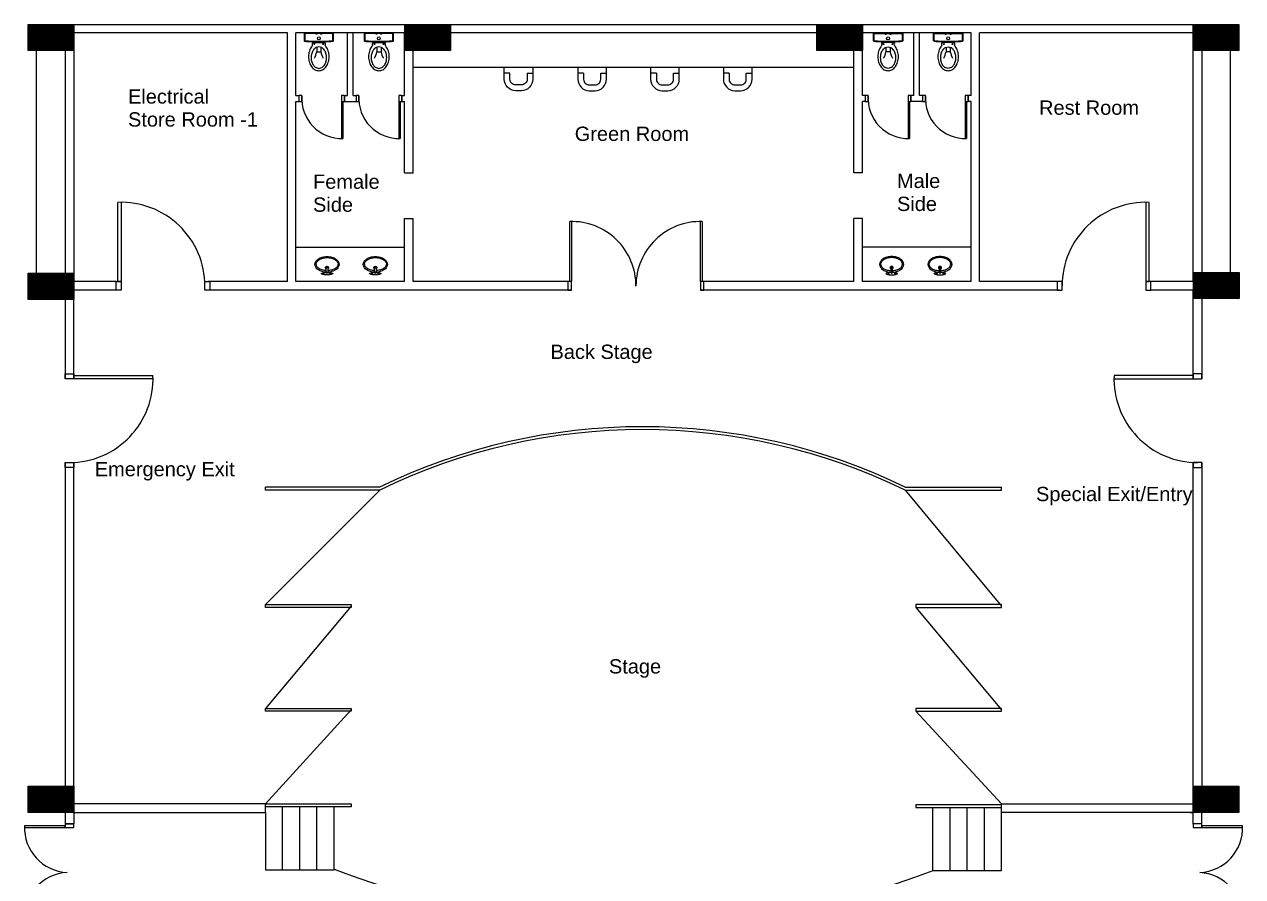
# Model space of a CAD drawing. Header units: inches. Extents: x 535 to 3103, y 2999 to 4393.
# Drawn here: x 1319 to 1830, y 4013 to 4371 of the extents above; entities that cross this region are included whole.
import ezdxf

# ---------------------------------------------------------------- set-up
doc = ezdxf.new("R2010")
doc.units = ezdxf.units.IN
doc.header["$MEASUREMENT"] = 0
for name, color, linetype in [('ARQ-ALV', 3, 'Continuous'), ('Column', 6, 'Continuous'), ('Door', 130, 'Continuous'), ('Sofa Washroom', 8, 'Continuous'), ('Stage', 2, 'Continuous'), ('Stairs', 1, 'Continuous'), ('Text', 7, 'Continuous'), ('Wall', 3, 'Continuous'), ('Walls', 3, 'Continuous'), ('Washroom wall', 2, 'Continuous')]:
    doc.layers.add(name, color=color, linetype=linetype)
doc.styles.get("Standard").update_dxf_attribs({"font": 'arial.ttf'})

# ---------------------------------------------------------------- blocks, each defined once
blk = doc.blocks.new('15PLAV01')
for points in [[(-12.2, 1.8, 0.142413), (-11.4, -1.1, 0.107169), (-8.6, -3.9, 0.078677), (-4.9, -5.5, 0.066056), (0, -6.2, 0.066056), (4.9, -5.5, 0.078677), (8.6, -3.9, 0.107169), (11.4, -1.1, 0.142413), (12.2, 1.8, 0.142413), (11.4, 4.6, 0.107169), (8.6, 7.4, 0.078677), (4.9, 9.1, 0.058254), (0.6, 9.7, 0.058254)], [(-0.6, 9.7, 0.058254), (-4.9, 9.1, 0.078677), (-8.6, 7.4, 0.107169), (-11.4, 4.6, 0.142413), (-12.2, 1.8)], [(-10.9, 1.5, 0.152986), (-10.2, -0.8, 0.106898), (-7.7, -3.1, 0.074008), (-4.3, -4.5, 0.060597), (0.1, -5.1, 0.060597), (4.5, -4.5, 0.074008), (7.9, -3.1, 0.106898), (10.4, -0.8, 0.152986), (11.2, 1.5, 0.152986), (10.4, 3.8, 0.106898), (7.9, 6.2, 0.074008), (4.5, 7.6, 0.05164), (0.8, 8.1, 0.05164)], [(-0.8, 8.1, 0.048749), (-4.3, 7.6, 0.074008), (-7.7, 6.2, 0.106898), (-10.2, 3.8, 0.152986), (-10.9, 1.5)], [(0.5, 9.9, 0.016127), (2.4, 10, 0.028693), (4.1, 10.3, 0.063192), (5.6, 10.8, 0.287816), (5.8, 11.1, 0.287816), (5.6, 11.4, 0.063192), (4.1, 11.9, 0.028693), (2.4, 12.2, 0.020666), (0, 12.3, 0.020666), (-2.4, 12.2, 0.028693), (-4.1, 11.9, 0.063192), (-5.6, 11.4, 0.287816), (-5.8, 11.1, 0.287816)], [(-5.8, 11.1, 0.287816), (-5.6, 10.8, 0.063192), (-4.1, 10.3, 0.028693), (-2.4, 10, 0.016127), (-0.5, 9.9, 0.016127)]]:
    blk.add_lwpolyline(points, format="xyb")
blk.add_lwpolyline([(0, 10.8, 0.272053), (-0.2, 10.7, 0.070491), (-0.5, 9.9, 0.032887), (-0.7, 8.9, 0.023829), (-0.8, 7.5, 0.023829), (-0.7, 6.1, 0.032887), (-0.5, 5.1, 0.070491), (-0.2, 4.2, 0.272053), (0, 4.1, 0.272053), (0.2, 4.2, 0.070491), (0.6, 5.1, 0.032887), (0.7, 6.1, 0.023829), (0.8, 7.5, 0.023829), (0.7, 8.9, 0.032887), (0.6, 9.9, 0.070491), (0.2, 10.7, 0.272053)], format="xyb", close=True)
for centre in [(-3.6, 11.1), (3.2, 11.1)]:
    blk.add_circle(centre, 0.583)
for radius, start, end in [(1.51, 119.1251, 60.334), (1.3, 123.6128, 55.736)]:
    blk.add_arc((0, 5.1), radius, start, end)

msp = doc.modelspace()

# ---------------------------------------------------------------- hatches: boundary and pattern name
at = {"layer": 'Column'}
h = msp.add_hatch(dxfattribs=at)
h.set_pattern_fill('ANSI31', color=256)
h.paths.add_polyline_path([(1340.01, 4359.9), (1340.01, 4370.89), (1320.86, 4370.89), (1320.86, 4359.9)])
h.paths.add_polyline_path([(1340.01, 4255.44), (1340.01, 4266.43), (1320.86, 4266.43), (1320.86, 4255.44)])
h.paths.add_polyline_path([(1809.59, 4370.89), (1809.59, 4367.38), (1809.6, 4367.38), (1809.6, 4359.9), (1828.75, 4359.9), (1828.75, 4370.89)])
h.paths.add_polyline_path([(1809.73, 4266.79), (1809.73, 4255.8), (1828.88, 4255.8), (1828.88, 4266.79)])
h.paths.add_polyline_path([(1809.62, 3989.75), (1809.62, 3978.77), (1828.78, 3978.77), (1828.78, 3989.75)])
h.paths.add_polyline_path([(1809.6, 4051.23), (1809.6, 4040.24), (1828.76, 4040.24), (1828.76, 4051.23)])
h.paths.add_polyline_path([(1828.93, 3737.58), (1809.77, 3737.58), (1809.77, 3726.6), (1828.93, 3726.6)])
h.paths.add_polyline_path([(1828.74, 3536.23), (1809.6, 3536.23), (1809.6, 3528.82), (1809.59, 3525.24), (1828.74, 3525.24)])
h.paths.add_polyline_path([(1747.73, 3536.05), (1728.58, 3536.05), (1728.58, 3525.07), (1747.73, 3525.07)])
h.paths.add_polyline_path([(1649.17, 3536.05), (1630.01, 3536.05), (1630.01, 3525.07), (1649.17, 3525.07)])
h.paths.add_polyline_path([(1519.58, 3536.05), (1500.42, 3536.05), (1500.42, 3525.07), (1519.58, 3525.07)])
h.paths.add_polyline_path([(1421.19, 3525.22), (1421.19, 3528.82), (1421.23, 3536.21), (1402.08, 3536.21), (1402.08, 3525.22)])
h.paths.add_polyline_path([(1340.01, 3525.07), (1340.01, 3536.05), (1320.86, 3536.05), (1320.86, 3525.07)])
h.paths.add_polyline_path([(1320.93, 3726.6), (1340.02, 3726.6), (1340.02, 3737.58), (1320.93, 3737.58)])
h.paths.add_polyline_path([(1320.88, 3978.77), (1340.02, 3978.77), (1340.02, 3989.75), (1330.46, 3989.75), (1320.88, 3989.74)])
h.paths.add_polyline_path([(1340.02, 4040.24), (1340.02, 4051.23), (1320.86, 4051.23), (1320.86, 4040.24)])
h = msp.add_hatch(dxfattribs=at)
h.set_pattern_fill('ANSI31', color=256)
h.paths.add_polyline_path([(1498, 4370.89), (1478.84, 4370.89), (1478.84, 4359.9), (1498, 4359.9)])
h.paths.add_polyline_path([(1670.81, 4370.89), (1651.66, 4370.89), (1651.66, 4359.9), (1670.81, 4359.9)])

# ---------------------------------------------------------------- linework, layer by layer
at = {"layer": 'ARQ-ALV'}
for p, q in [((1357.82, 4259.38), (1357.82, 4262.98)), ((1791.81, 4259.38), (1791.81, 4262.98))]:
    msp.add_line(p, q, dxfattribs=at)
at = {"layer": 'Column'}
for points in [[(1320.86, 4370.89), (1340.01, 4370.89), (1340.01, 4359.9), (1320.86, 4359.9)], [(1478.84, 4370.89), (1498, 4370.89), (1498, 4359.9), (1478.84, 4359.9)], [(1651.66, 4370.89), (1670.81, 4370.89), (1670.81, 4359.9), (1651.66, 4359.9)], [(1809.59, 4370.89), (1828.75, 4370.89), (1828.75, 4359.9), (1809.59, 4359.9)], [(1320.86, 4266.43), (1340.01, 4266.43), (1340.01, 4255.44), (1320.86, 4255.44)], [(1809.73, 4266.79), (1828.88, 4266.79), (1828.88, 4255.8), (1809.73, 4255.8)], [(1320.86, 4051.23), (1340.02, 4051.23), (1340.02, 4040.24), (1320.86, 4040.24)], [(1809.6, 4051.23), (1828.76, 4051.23), (1828.76, 4040.24), (1809.6, 4040.24)]]:
    msp.add_lwpolyline(points, close=True, dxfattribs=at)
at = {"layer": 'Door'}
for p, q in [((1452.37, 4338.54), (1452.37, 4323.01)), ((1452.92, 4338.49), (1452.92, 4323.02)), ((1476.37, 4338.54), (1476.37, 4323.01)), ((1476.92, 4338.49), (1476.92, 4323.02)), ((1689.97, 4338.54), (1689.97, 4323.01)), ((1690.52, 4338.49), (1690.52, 4323.02)), ((1713.97, 4338.54), (1713.97, 4323.01)), ((1714.52, 4338.49), (1714.52, 4323.02)), ((1575.85, 4261.03), (1575.85, 4261.29))]:
    msp.add_line(p, q, dxfattribs=at)
for points in [[(1435.66, 4341.02), (1434.41, 4341.02), (1434.41, 4338.58), (1435.66, 4338.58)], [(1453.61, 4340.98), (1452.37, 4340.98), (1452.37, 4338.54), (1453.61, 4338.54)], [(1459.66, 4341.02), (1458.41, 4341.02), (1458.41, 4338.58), (1459.66, 4338.58)], [(1477.61, 4340.98), (1476.37, 4340.98), (1476.37, 4338.54), (1477.61, 4338.54)], [(1673.26, 4341.02), (1672.01, 4341.02), (1672.01, 4338.58), (1673.26, 4338.58)], [(1691.21, 4340.98), (1689.97, 4340.98), (1689.97, 4338.54), (1691.21, 4338.54)], [(1697.26, 4341.02), (1696.01, 4341.02), (1696.01, 4338.58), (1697.26, 4338.58)], [(1715.21, 4340.98), (1713.97, 4340.98), (1713.97, 4338.54), (1715.21, 4338.54)], [(1357.82, 4262.98), (1359.96, 4262.98), (1359.96, 4259.37), (1357.82, 4259.37)], [(1395, 4262.98), (1397.15, 4262.98), (1397.15, 4259.37), (1395, 4259.37)], [(1548.85, 4262.96), (1547.33, 4262.96), (1547.33, 4259.36), (1548.85, 4259.36)], [(1604.38, 4262.96), (1602.85, 4262.96), (1602.85, 4259.36), (1604.38, 4259.36)], [(1754.62, 4262.98), (1752.48, 4262.98), (1752.48, 4259.38), (1754.62, 4259.38)], [(1791.81, 4262.98), (1789.66, 4262.98), (1789.66, 4259.38), (1791.81, 4259.38)], [(1340.03, 4224.23), (1340.03, 4222.09), (1336.42, 4222.09), (1336.42, 4224.23)], [(1809.6, 4224.23), (1809.6, 4222.09), (1813.2, 4222.09), (1813.2, 4224.23)], [(1340.03, 4187.05), (1340.03, 4184.9), (1336.42, 4184.9), (1336.42, 4187.05)], [(1809.6, 4187.05), (1809.6, 4184.9), (1813.2, 4184.9), (1813.2, 4187.05)], [(1340.02, 4033.85), (1340.02, 4035.38), (1336.42, 4035.38), (1336.42, 4033.85)], [(1813.2, 4033.85), (1813.2, 4035.38), (1809.6, 4035.38), (1809.6, 4033.85)], [(1809.6, 4035.38), (1809.6, 4033.85), (1813.2, 4033.85), (1813.2, 4035.38)]]:
    msp.add_lwpolyline(points, close=True, dxfattribs=at)
for points in [[(1359.96, 4296.22), (1359.96, 4262.98), (1358.54, 4262.98), (1358.54, 4296.19)], [(1789.66, 4296.22), (1789.66, 4262.98), (1791.09, 4262.98), (1791.09, 4296.19)], [(1548.85, 4288.16), (1548.85, 4262.96), (1548.09, 4262.96), (1548.09, 4288.15)], [(1603.62, 4288.15), (1603.62, 4262.96), (1602.85, 4262.96), (1602.85, 4288.16)], [(1373.27, 4222.09), (1340.03, 4222.09), (1340.03, 4223.51), (1373.24, 4223.51)], [(1776.36, 4222.09), (1809.6, 4222.09), (1809.6, 4223.51), (1776.39, 4223.51)], [(1319.34, 4033.85), (1336.42, 4033.85), (1336.42, 4034.58), (1319.35, 4034.58)], [(1830.32, 4034.58), (1813.2, 4034.58), (1813.2, 4033.85), (1830.33, 4033.85)]]:
    msp.add_lwpolyline(points, dxfattribs=at)
for centre, radius, start, end in [((1452.37, 4339.76), 16.75, 175.9618, 271.893), ((1476.37, 4339.76), 16.75, 175.9618, 271.893), ((1689.97, 4339.76), 16.75, 175.9618, 271.893), ((1713.97, 4339.76), 16.75, 175.9618, 271.893), ((1359.96, 4261.17), 35.04, 0, 92.3291), ((1789.66, 4261.18), 35.04, 87.6709, 180), ((1548.85, 4261.16), 27, 359.7257, 91.6279), ((1602.85, 4261.16), 27, 88.3842, 180), ((1338.23, 4222.09), 35.04, 270, 2.3291), ((1811.4, 4222.09), 35.04, 177.6709, 270), ((1338.22, 4033.85), 18.88, 177.8055, 267.1235), ((1811.4, 4033.85), 18.93, 272.8693, 2.189), ((1338.22, 3996.09), 18.93, 92.8693, 182.189), ((1811.4, 3996.09), 18.88, 357.8055, 87.1235)]:
    msp.add_arc(centre, radius, start, end, dxfattribs=at)
at = {"layer": 'Sofa Washroom'}
for p, q in [((1436.69, 4367.38), (1436.69, 4363.99)), ((1441.54, 4367.38), (1436.69, 4367.38)), ((1436.95, 4367.12), (1436.95, 4364.17)), ((1441.38, 4367.12), (1436.95, 4367.12)), ((1437.29, 4367.38), (1437.29, 4367.12)), ((1437.77, 4367.38), (1437.77, 4367.12)), ((1440.17, 4367.38), (1440.17, 4367.12)), ((1440.65, 4367.38), (1440.65, 4367.12)), ((1441.59, 4366.78), (1441.38, 4367.12)), ((1441.75, 4367.03), (1441.54, 4367.38)), ((1442.03, 4366.78), (1441.59, 4366.78)), ((1441.87, 4367.03), (1441.75, 4367.03)), ((1442.08, 4367.38), (1441.87, 4367.03)), ((1442.23, 4367.12), (1442.03, 4366.78)), ((1443.54, 4367.38), (1442.08, 4367.38)), ((1443.39, 4367.12), (1442.23, 4367.12)), ((1443.6, 4366.78), (1443.39, 4367.12)), ((1443.75, 4367.03), (1443.54, 4367.38)), ((1444.03, 4366.78), (1443.6, 4366.78)), ((1443.88, 4367.03), (1443.75, 4367.03)), ((1444.09, 4367.38), (1443.88, 4367.03)), ((1444.24, 4367.12), (1444.03, 4366.78)), ((1448.93, 4367.38), (1444.09, 4367.38)), ((1448.68, 4367.12), (1444.24, 4367.12)), ((1444.97, 4367.38), (1444.97, 4367.12)), ((1445.45, 4367.38), (1445.45, 4367.12)), ((1447.85, 4367.38), (1447.85, 4367.12)), ((1448.33, 4367.38), (1448.33, 4367.12)), ((1448.68, 4364.17), (1448.68, 4367.12)), ((1448.93, 4363.99), (1448.93, 4367.38)), ((1461.89, 4367.38), (1461.89, 4363.99)), ((1466.74, 4367.38), (1461.89, 4367.38)), ((1462.15, 4367.12), (1462.15, 4364.17)), ((1466.58, 4367.12), (1462.15, 4367.12)), ((1462.49, 4367.38), (1462.49, 4367.12)), ((1462.97, 4367.38), (1462.97, 4367.12)), ((1465.37, 4367.38), (1465.37, 4367.12)), ((1465.85, 4367.38), (1465.85, 4367.12)), ((1466.79, 4366.78), (1466.58, 4367.12)), ((1466.95, 4367.03), (1466.74, 4367.38)), ((1467.23, 4366.78), (1466.79, 4366.78)), ((1467.07, 4367.03), (1466.95, 4367.03)), ((1467.28, 4367.38), (1467.07, 4367.03)), ((1467.43, 4367.12), (1467.23, 4366.78)), ((1468.74, 4367.38), (1467.28, 4367.38)), ((1468.59, 4367.12), (1467.43, 4367.12)), ((1468.8, 4366.78), (1468.59, 4367.12)), ((1468.95, 4367.03), (1468.74, 4367.38)), ((1469.23, 4366.78), (1468.8, 4366.78)), ((1469.08, 4367.03), (1468.95, 4367.03)), ((1469.29, 4367.38), (1469.08, 4367.03)), ((1469.44, 4367.12), (1469.23, 4366.78)), ((1474.13, 4367.38), (1469.29, 4367.38)), ((1473.88, 4367.12), (1469.44, 4367.12)), ((1470.17, 4367.38), (1470.17, 4367.12)), ((1470.65, 4367.38), (1470.65, 4367.12)), ((1473.05, 4367.38), (1473.05, 4367.12)), ((1473.53, 4367.38), (1473.53, 4367.12)), ((1473.88, 4364.17), (1473.88, 4367.12)), ((1474.13, 4363.99), (1474.13, 4367.38)), ((1675.49, 4367.38), (1680.34, 4367.38)), ((1675.49, 4363.99), (1675.49, 4367.38)), ((1675.75, 4367.12), (1680.18, 4367.12)), ((1675.75, 4364.17), (1675.75, 4367.12)), ((1676.09, 4367.38), (1676.09, 4367.12)), ((1676.57, 4367.38), (1676.57, 4367.12)), ((1678.97, 4367.38), (1678.97, 4367.12)), ((1679.45, 4367.38), (1679.45, 4367.12)), ((1680.18, 4367.12), (1680.39, 4366.78)), ((1680.34, 4367.38), (1680.55, 4367.03)), ((1680.39, 4366.78), (1680.83, 4366.78)), ((1680.55, 4367.03), (1680.67, 4367.03)), ((1680.67, 4367.03), (1680.88, 4367.38)), ((1680.83, 4366.78), (1681.03, 4367.12)), ((1680.88, 4367.38), (1682.34, 4367.38)), ((1681.03, 4367.12), (1682.19, 4367.12)), ((1682.19, 4367.12), (1682.4, 4366.78)), ((1682.34, 4367.38), (1682.55, 4367.03)), ((1682.4, 4366.78), (1682.83, 4366.78)), ((1682.55, 4367.03), (1682.68, 4367.03)), ((1682.68, 4367.03), (1682.89, 4367.38)), ((1682.83, 4366.78), (1683.04, 4367.12)), ((1682.89, 4367.38), (1687.73, 4367.38)), ((1683.04, 4367.12), (1687.48, 4367.12)), ((1683.77, 4367.38), (1683.77, 4367.12)), ((1684.25, 4367.38), (1684.25, 4367.12)), ((1686.65, 4367.38), (1686.65, 4367.12)), ((1687.13, 4367.38), (1687.13, 4367.12)), ((1687.48, 4367.12), (1687.48, 4364.17)), ((1687.73, 4367.38), (1687.73, 4363.99)), ((1700.69, 4367.38), (1705.54, 4367.38)), ((1700.69, 4363.99), (1700.69, 4367.38)), ((1700.95, 4367.12), (1705.38, 4367.12)), ((1700.95, 4364.17), (1700.95, 4367.12)), ((1701.29, 4367.38), (1701.29, 4367.12)), ((1701.77, 4367.38), (1701.77, 4367.12)), ((1704.17, 4367.38), (1704.17, 4367.12)), ((1704.65, 4367.38), (1704.65, 4367.12)), ((1705.38, 4367.12), (1705.59, 4366.78)), ((1705.54, 4367.38), (1705.75, 4367.03)), ((1705.59, 4366.78), (1706.03, 4366.78)), ((1705.75, 4367.03), (1705.87, 4367.03)), ((1705.87, 4367.03), (1706.08, 4367.38)), ((1706.03, 4366.78), (1706.23, 4367.12)), ((1706.08, 4367.38), (1707.54, 4367.38)), ((1706.23, 4367.12), (1707.39, 4367.12)), ((1707.39, 4367.12), (1707.6, 4366.78)), ((1707.54, 4367.38), (1707.75, 4367.03)), ((1707.6, 4366.78), (1708.03, 4366.78)), ((1707.75, 4367.03), (1707.88, 4367.03)), ((1707.88, 4367.03), (1708.09, 4367.38)), ((1708.03, 4366.78), (1708.24, 4367.12)), ((1708.09, 4367.38), (1712.93, 4367.38)), ((1708.24, 4367.12), (1712.68, 4367.12)), ((1708.97, 4367.38), (1708.97, 4367.12)), ((1709.45, 4367.38), (1709.45, 4367.12)), ((1711.85, 4367.38), (1711.85, 4367.12)), ((1712.33, 4367.38), (1712.33, 4367.12)), ((1712.68, 4367.12), (1712.68, 4364.17)), ((1712.93, 4367.38), (1712.93, 4363.99)), ((1440.37, 4363.21), (1445.26, 4363.21)), ((1442.82, 4361.44), (1441.63, 4361.12)), ((1441.92, 4361.2), (1441.92, 4359.42)), ((1441.92, 4359.42), (1443.7, 4359.42)), ((1442.17, 4363.54), (1442.81, 4363.54)), ((1442.17, 4363.49), (1442.17, 4363.54)), ((1442.81, 4363.49), (1442.17, 4363.49)), ((1442.22, 4363.2), (1442.22, 4363.49)), ((1442.81, 4363.54), (1443.46, 4363.54)), ((1443.46, 4363.49), (1442.81, 4363.49)), ((1444.01, 4361.12), (1442.82, 4361.44)), ((1443.41, 4363.2), (1443.41, 4363.49)), ((1443.46, 4363.54), (1443.46, 4363.49)), ((1443.7, 4361.2), (1443.7, 4359.42)), ((1465.57, 4363.21), (1470.46, 4363.21)), ((1468.02, 4361.44), (1466.83, 4361.12)), ((1467.12, 4361.2), (1467.12, 4359.42)), ((1467.12, 4359.42), (1468.9, 4359.42)), ((1467.37, 4363.54), (1468.01, 4363.54)), ((1467.37, 4363.49), (1467.37, 4363.54)), ((1468.01, 4363.49), (1467.37, 4363.49)), ((1467.42, 4363.2), (1467.42, 4363.49)), ((1468.01, 4363.54), (1468.66, 4363.54)), ((1468.66, 4363.49), (1468.01, 4363.49)), ((1469.21, 4361.12), (1468.02, 4361.44)), ((1468.61, 4363.2), (1468.61, 4363.49)), ((1468.66, 4363.54), (1468.66, 4363.49)), ((1468.9, 4361.2), (1468.9, 4359.42)), ((1684.06, 4363.21), (1679.17, 4363.21)), ((1680.41, 4361.12), (1681.6, 4361.44)), ((1680.72, 4361.2), (1680.72, 4359.42)), ((1682.5, 4359.42), (1680.72, 4359.42)), ((1681.61, 4363.54), (1680.97, 4363.54)), ((1680.97, 4363.54), (1680.97, 4363.49)), ((1680.97, 4363.49), (1681.61, 4363.49)), ((1681.02, 4363.2), (1681.02, 4363.49)), ((1681.6, 4361.44), (1682.79, 4361.12)), ((1682.26, 4363.54), (1681.61, 4363.54)), ((1681.61, 4363.49), (1682.26, 4363.49)), ((1682.21, 4363.2), (1682.21, 4363.49)), ((1682.26, 4363.49), (1682.26, 4363.54)), ((1682.5, 4361.2), (1682.5, 4359.42)), ((1709.26, 4363.21), (1704.37, 4363.21)), ((1705.61, 4361.12), (1706.8, 4361.44)), ((1705.92, 4361.2), (1705.92, 4359.42)), ((1707.7, 4359.42), (1705.92, 4359.42)), ((1706.81, 4363.54), (1706.17, 4363.54)), ((1706.17, 4363.54), (1706.17, 4363.49)), ((1706.17, 4363.49), (1706.81, 4363.49)), ((1706.22, 4363.2), (1706.22, 4363.49)), ((1706.8, 4361.44), (1707.99, 4361.12)), ((1707.46, 4363.54), (1706.81, 4363.54)), ((1706.81, 4363.49), (1707.46, 4363.49)), ((1707.41, 4363.2), (1707.41, 4363.49)), ((1707.46, 4363.49), (1707.46, 4363.54)), ((1707.7, 4361.2), (1707.7, 4359.42)), ((1441.63, 4352.75), (1442.82, 4352.43)), ((1442.82, 4352.43), (1444.01, 4352.75)), ((1466.83, 4352.75), (1468.02, 4352.43)), ((1468.02, 4352.43), (1469.21, 4352.75)), ((1482.41, 4352.98), (1667.21, 4352.98)), ((1522.99, 4350.42), (1520.59, 4350.42)), ((1530.19, 4350.42), (1532.59, 4350.42)), ((1553.88, 4350.42), (1551.48, 4350.42)), ((1561.08, 4350.42), (1563.48, 4350.42)), ((1584.41, 4350.42), (1582.01, 4350.42)), ((1591.61, 4350.42), (1594.01, 4350.42)), ((1614.94, 4350.42), (1612.54, 4350.42)), ((1622.14, 4350.42), (1624.54, 4350.42)), ((1681.6, 4352.43), (1680.41, 4352.75)), ((1682.79, 4352.75), (1681.6, 4352.43)), ((1706.8, 4352.43), (1705.61, 4352.75)), ((1707.99, 4352.75), (1706.8, 4352.43)), ((1433.21, 4277.38), (1478.81, 4277.38)), ((1716.41, 4277.38), (1670.81, 4277.38))]:
    msp.add_line(p, q, dxfattribs=at)
for points in [[(1532.59, 4352.98), (1532.59, 4347.86, -0.414214), (1527.79, 4343.06), (1525.39, 4343.06, -0.414214), (1520.59, 4347.86), (1520.59, 4352.98)], [(1530.19, 4350.42), (1530.19, 4347.86, -0.414214), (1527.79, 4345.46), (1525.39, 4345.46, -0.414214), (1522.99, 4347.86), (1522.99, 4350.42)], [(1551.48, 4352.98), (1551.48, 4347.86, 0.414214), (1556.28, 4343.06), (1558.68, 4343.06, 0.414214), (1563.48, 4347.86), (1563.48, 4352.98)], [(1553.88, 4350.42), (1553.88, 4347.86, 0.414214), (1556.28, 4345.46), (1558.68, 4345.46, 0.414214), (1561.08, 4347.86), (1561.08, 4350.42)], [(1582.01, 4352.98), (1582.01, 4347.86, 0.414214), (1586.81, 4343.06), (1589.21, 4343.06, 0.414214), (1594.01, 4347.86), (1594.01, 4352.98)], [(1584.41, 4350.42), (1584.41, 4347.86, 0.414214), (1586.81, 4345.46), (1589.21, 4345.46, 0.414214), (1591.61, 4347.86), (1591.61, 4350.42)], [(1612.54, 4352.98), (1612.54, 4347.86, 0.414214), (1617.34, 4343.06), (1619.74, 4343.06, 0.414214), (1624.54, 4347.86), (1624.54, 4352.98)], [(1614.94, 4350.42), (1614.94, 4347.86, 0.414214), (1617.34, 4345.46), (1619.74, 4345.46, 0.414214), (1622.14, 4347.86), (1622.14, 4350.42)]]:
    msp.add_lwpolyline(points, format="xyb", dxfattribs=at)
for centre, radius in [((1442.81, 4365.02), 0.601), ((1468.01, 4365.02), 0.601), ((1681.61, 4365.02), 0.601), ((1706.81, 4365.02), 0.601), ((1440.93, 4362.59), 0.195), ((1444.69, 4362.59), 0.195), ((1466.13, 4362.59), 0.195), ((1469.89, 4362.59), 0.195), ((1679.73, 4362.59), 0.195), ((1683.49, 4362.59), 0.195), ((1704.93, 4362.59), 0.195), ((1708.69, 4362.59), 0.195)]:
    msp.add_circle(centre, radius, dxfattribs=at)
for centre, radius, start, end in [((1436.88, 4363.99), 0.186, 180, 264.8804), ((1442.83, 4430.38), 66.84, 264.8804, 269.9876), ((1437.08, 4364.17), 0.132, 180, 265.0402), ((1442.83, 4430.38), 66.59, 265.0402, 269.9876), ((1446.47, 4357.33), 7.98, 163.0739, 180), ((1444.67, 4357.87), 6.1, 143.6955, 163.0739), ((1443.53, 4358.71), 4.69, 135.6181, 143.6955), ((1444.32, 4357.37), 4.69, 144.1094, 163.3146), ((1440.81, 4362.69), 0.684, 130.5049, 168.4292), ((1437.74, 4362.28), 2.46, 353.0584, 12.653), ((1443.4, 4358.03), 3.56, 119.7873, 144.1094), ((1433.19, 4361), 8.87, 330.7938, 349.7757), ((1442.8, 4430.38), 66.59, 270.0124, 274.9598), ((1442.8, 4430.38), 66.84, 270.0124, 275.1196), ((1452.43, 4361), 8.87, 190.2243, 209.2062), ((1442.24, 4358.03), 3.56, 35.8906, 60.2127), ((1441.32, 4357.37), 4.69, 16.6854, 35.8906), ((1444.81, 4362.69), 0.684, 11.5708, 49.4951), ((1447.88, 4362.28), 2.46, 167.347, 186.9416), ((1442.09, 4358.71), 4.69, 36.3045, 44.3819), ((1440.95, 4357.87), 6.1, 16.9261, 36.3045), ((1439.16, 4357.33), 7.98, 0, 16.9261), ((1448.54, 4364.17), 0.132, 274.9598, 360), ((1448.75, 4363.99), 0.186, 275.1196, 0), ((1462.08, 4363.99), 0.186, 180, 264.8804), ((1468.03, 4430.38), 66.84, 264.8804, 269.9876), ((1462.28, 4364.17), 0.132, 180, 265.0402), ((1468.03, 4430.38), 66.59, 265.0402, 269.9876), ((1471.67, 4357.33), 7.98, 163.0739, 180), ((1469.87, 4357.87), 6.1, 143.6955, 163.0739), ((1468.73, 4358.71), 4.69, 135.6181, 143.6955), ((1469.52, 4357.37), 4.69, 144.1094, 163.3146), ((1466.01, 4362.69), 0.684, 130.5049, 168.4292), ((1462.94, 4362.28), 2.46, 353.0584, 12.653), ((1468.6, 4358.03), 3.56, 119.7873, 144.1094), ((1458.39, 4361), 8.87, 330.7938, 349.7757), ((1468, 4430.38), 66.59, 270.0124, 274.9598), ((1468, 4430.38), 66.84, 270.0124, 275.1196), ((1477.63, 4361), 8.87, 190.2243, 209.2062), ((1467.44, 4358.03), 3.56, 35.8906, 60.2127), ((1466.52, 4357.37), 4.69, 16.6854, 35.8906), ((1470.01, 4362.69), 0.684, 11.5708, 49.4951), ((1473.08, 4362.28), 2.46, 167.347, 186.9416), ((1467.29, 4358.71), 4.69, 36.3045, 44.3819), ((1466.15, 4357.87), 6.1, 16.9261, 36.3045), ((1464.36, 4357.33), 7.98, 0, 16.9261), ((1473.74, 4364.17), 0.132, 274.9598, 360), ((1473.95, 4363.99), 0.186, 275.1196, 0), ((1675.68, 4363.99), 0.186, 180, 264.8804), ((1681.63, 4430.38), 66.84, 264.8804, 269.9876), ((1675.88, 4364.17), 0.132, 180, 265.0402), ((1681.63, 4430.38), 66.59, 265.0402, 269.9876), ((1685.27, 4357.33), 7.98, 163.0739, 180), ((1683.47, 4357.87), 6.1, 143.6955, 163.0739), ((1682.33, 4358.71), 4.69, 135.6181, 143.6955), ((1683.1, 4357.37), 4.69, 144.1094, 163.3146), ((1679.61, 4362.69), 0.684, 130.5049, 168.4292), ((1676.54, 4362.28), 2.46, 353.0584, 12.653), ((1682.18, 4358.03), 3.56, 119.7873, 144.1094), ((1671.99, 4361), 8.87, 330.7938, 349.7757), ((1681.6, 4430.38), 66.59, 270.0124, 274.9598), ((1681.6, 4430.38), 66.84, 270.0124, 275.1196), ((1691.23, 4361), 8.87, 190.2243, 209.2062), ((1681.02, 4358.03), 3.56, 35.8906, 60.2127), ((1680.11, 4357.37), 4.69, 16.6854, 35.8906), ((1683.61, 4362.69), 0.684, 11.5708, 49.4951), ((1686.68, 4362.28), 2.46, 167.347, 186.9416), ((1680.89, 4358.71), 4.69, 36.3045, 44.3819), ((1679.75, 4357.87), 6.1, 16.9261, 36.3045), ((1677.96, 4357.33), 7.98, 0, 16.9261), ((1687.34, 4364.17), 0.132, 274.9598, 360), ((1687.55, 4363.99), 0.186, 275.1196, 0), ((1700.88, 4363.99), 0.186, 180, 264.8804), ((1706.83, 4430.38), 66.84, 264.8804, 269.9876), ((1701.08, 4364.17), 0.132, 180, 265.0402), ((1706.83, 4430.38), 66.59, 265.0402, 269.9876), ((1710.47, 4357.33), 7.98, 163.0739, 180), ((1708.67, 4357.87), 6.1, 143.6955, 163.0739), ((1707.53, 4358.71), 4.69, 135.6181, 143.6955), ((1708.3, 4357.37), 4.69, 144.1094, 163.3146), ((1704.81, 4362.69), 0.684, 130.5049, 168.4292), ((1701.74, 4362.28), 2.46, 353.0584, 12.653), ((1707.38, 4358.03), 3.56, 119.7873, 144.1094), ((1697.19, 4361), 8.87, 330.7938, 349.7757), ((1706.8, 4430.38), 66.59, 270.0124, 274.9598), ((1706.8, 4430.38), 66.84, 270.0124, 275.1196), ((1716.43, 4361), 8.87, 190.2243, 209.2062), ((1706.22, 4358.03), 3.56, 35.8906, 60.2127), ((1705.31, 4357.37), 4.69, 16.6854, 35.8906), ((1708.81, 4362.69), 0.684, 11.5708, 49.4951), ((1711.88, 4362.28), 2.46, 167.347, 186.9416), ((1706.09, 4358.71), 4.69, 36.3045, 44.3819), ((1704.95, 4357.87), 6.1, 16.9261, 36.3045), ((1703.16, 4357.33), 7.98, 0, 16.9261), ((1712.54, 4364.17), 0.132, 274.9598, 360), ((1712.75, 4363.99), 0.186, 275.1196, 0), ((1446.47, 4357.33), 7.98, 180, 196.9261), ((1444.67, 4356.78), 6.1, 196.9261, 216.3045), ((1445.76, 4356.94), 6.2, 163.3146, 180), ((1445.76, 4356.94), 6.2, 180, 196.6854), ((1444.32, 4356.5), 4.69, 196.6854, 215.8906), ((1441.32, 4356.5), 4.69, 324.1094, 343.3146), ((1439.88, 4356.94), 6.2, 0, 16.6854), ((1439.88, 4356.94), 6.2, 343.3146, 0), ((1440.95, 4356.78), 6.1, 323.6955, 343.0739), ((1439.16, 4357.33), 7.98, 343.0739, 0), ((1471.67, 4357.33), 7.98, 180, 196.9261), ((1469.87, 4356.78), 6.1, 196.9261, 216.3045), ((1470.96, 4356.94), 6.2, 163.3146, 180), ((1470.96, 4356.94), 6.2, 180, 196.6854), ((1469.52, 4356.5), 4.69, 196.6854, 215.8906), ((1466.52, 4356.5), 4.69, 324.1094, 343.3146), ((1465.08, 4356.94), 6.2, 0, 16.6854), ((1465.08, 4356.94), 6.2, 343.3146, 0), ((1466.15, 4356.78), 6.1, 323.6955, 343.0739), ((1464.36, 4357.33), 7.98, 343.0739, 0), ((1685.27, 4357.33), 7.98, 180, 196.9261), ((1683.47, 4356.78), 6.1, 196.9261, 216.3045), ((1684.54, 4356.94), 6.2, 163.3146, 180), ((1684.54, 4356.94), 6.2, 180, 196.6854), ((1683.1, 4356.5), 4.69, 196.6854, 215.8906), ((1680.11, 4356.5), 4.69, 324.1094, 343.3146), ((1678.66, 4356.94), 6.2, 0, 16.6854), ((1678.66, 4356.94), 6.2, 343.3146, 0), ((1679.75, 4356.78), 6.1, 323.6955, 343.0739), ((1677.96, 4357.33), 7.98, 343.0739, 0), ((1710.47, 4357.33), 7.98, 180, 196.9261), ((1708.67, 4356.78), 6.1, 196.9261, 216.3045), ((1709.74, 4356.94), 6.2, 163.3146, 180), ((1709.74, 4356.94), 6.2, 180, 196.6854), ((1708.3, 4356.5), 4.69, 196.6854, 215.8906), ((1705.31, 4356.5), 4.69, 324.1094, 343.3146), ((1703.86, 4356.94), 6.2, 0, 16.6854), ((1703.86, 4356.94), 6.2, 343.3146, 0), ((1704.95, 4356.78), 6.1, 323.6955, 343.0739), ((1703.16, 4357.33), 7.98, 343.0739, 0), ((1443.53, 4355.94), 4.69, 216.3045, 240.5861), ((1443.4, 4355.84), 3.56, 215.8906, 240.2127), ((1442.81, 4354.66), 3.22, 240.5861, 270), ((1442.81, 4354.66), 3.22, 270, 299.4139), ((1442.24, 4355.84), 3.56, 299.7873, 324.1094), ((1442.09, 4355.94), 4.69, 299.4139, 323.6955), ((1468.73, 4355.94), 4.69, 216.3045, 240.5861), ((1468.6, 4355.84), 3.56, 215.8906, 240.2127), ((1468.01, 4354.66), 3.22, 240.5861, 270), ((1468.01, 4354.66), 3.22, 270, 299.4139), ((1467.44, 4355.84), 3.56, 299.7873, 324.1094), ((1467.29, 4355.94), 4.69, 299.4139, 323.6955), ((1682.33, 4355.94), 4.69, 216.3045, 240.5861), ((1682.18, 4355.84), 3.56, 215.8906, 240.2127), ((1681.61, 4354.66), 3.22, 240.5861, 270), ((1681.61, 4354.66), 3.22, 270, 299.4139), ((1681.02, 4355.84), 3.56, 299.7873, 324.1094), ((1680.89, 4355.94), 4.69, 299.4139, 323.6955), ((1707.53, 4355.94), 4.69, 216.3045, 240.5861), ((1707.38, 4355.84), 3.56, 215.8906, 240.2127), ((1706.81, 4354.66), 3.22, 240.5861, 270), ((1706.81, 4354.66), 3.22, 270, 299.4139), ((1706.22, 4355.84), 3.56, 299.7873, 324.1094), ((1706.09, 4355.94), 4.69, 299.4139, 323.6955)]:
    msp.add_arc(centre, radius, start, end, dxfattribs=at)
at = {"layer": 'Stage'}
for p, q in [((1468.35, 4176.65), (1420.42, 4176.65)), ((1468.35, 4175.45), (1420.42, 4175.45)), ((1468.35, 4176.65), (1441.64, 4176.65)), ((1462.35, 4176.65), (1441.64, 4176.65)), ((1468.35, 4175.45), (1441.64, 4175.45)), ((1462.35, 4175.45), (1441.64, 4175.45)), ((1688.71, 4176.65), (1729.24, 4176.65)), ((1688.71, 4175.45), (1729.24, 4175.45))]:
    msp.add_line(p, q, dxfattribs=at)
for points in [[(1420.42, 4127.39), (1456.42, 4127.39), (1456.42, 4126.19), (1420.42, 4126.19)], [(1729.24, 4127.39), (1693.24, 4127.39), (1693.24, 4126.19), (1729.24, 4126.19)], [(1420.42, 4083.88), (1456.42, 4083.88), (1456.42, 4082.68), (1420.42, 4082.68)], [(1729.24, 4083.88), (1693.24, 4083.88), (1693.24, 4082.68), (1729.24, 4082.68)], [(1420.38, 4043.78), (1456.38, 4043.78), (1456.38, 4042.58), (1420.38, 4042.58)], [(1729.24, 4043.41), (1693.24, 4043.41), (1693.24, 4042.21), (1729.24, 4042.21)]]:
    msp.add_lwpolyline(points, close=True, dxfattribs=at)
for centre, radius, start, end in [((1578.53, 3949.19), 252.85, 64.0642, 115.9358), ((1578.53, 3949.12), 251.72, 64.0424, 115.9576)]:
    msp.add_arc(centre, radius, start, end, dxfattribs=at)
at = {"layer": 'Stairs', "ltscale": 3}
for p, q in [((1427.58, 4016.18), (1427.58, 4042.58)), ((1434.78, 4016.18), (1434.78, 4042.58)), ((1441.98, 4016.18), (1441.98, 4042.58)), ((1449.18, 4016.18), (1449.18, 4042.58)), ((1420.38, 4040.18), (1420.38, 4016.18)), ((1700.44, 4015.81), (1700.44, 4042.21)), ((1707.64, 4015.81), (1707.64, 4042.21)), ((1714.84, 4015.81), (1714.84, 4042.21)), ((1722.04, 4015.81), (1722.04, 4042.21)), ((1729.24, 4015.81), (1729.24, 4042.21)), ((1420.38, 4016.18), (1427.58, 4016.18)), ((1427.58, 4016.18), (1434.78, 4016.18)), ((1434.78, 4016.18), (1441.98, 4016.18)), ((1441.98, 4016.18), (1449.18, 4016.18)), ((1700.44, 4015.81), (1707.64, 4015.81)), ((1707.64, 4015.81), (1714.84, 4015.81)), ((1714.84, 4015.81), (1722.04, 4015.81)), ((1722.04, 4015.81), (1729.24, 4015.81))]:
    msp.add_line(p, q, dxfattribs=at)
at = {"layer": 'Wall'}
for p, q in [((1340.01, 4370.89), (1478.84, 4370.89)), ((1498, 4370.89), (1651.66, 4370.89)), ((1670.81, 4370.89), (1809.59, 4370.89)), ((1468.35, 4175.45), (1420.42, 4127.39)), ((1688.71, 4175.45), (1729.24, 4126.79)), ((1456.42, 4126.79), (1420.42, 4083.88)), ((1693.24, 4126.19), (1729.24, 4083.28)), ((1456.42, 4083.28), (1420.38, 4043.78)), ((1693.24, 4082.68), (1729.24, 4043.78))]:
    msp.add_line(p, q, dxfattribs=at)
at = {"layer": 'Wall', "ltscale": 3}
for p, q in [((1429.61, 4262.98), (1429.61, 4367.38)), ((1433.21, 4340.98), (1433.21, 4367.38)), ((1454.81, 4340.98), (1454.81, 4367.38)), ((1457.21, 4340.98), (1457.21, 4367.38)), ((1478.81, 4340.98), (1478.81, 4367.38)), ((1670.81, 4340.98), (1670.81, 4367.38)), ((1692.41, 4340.98), (1692.41, 4367.38)), ((1694.81, 4340.98), (1694.81, 4367.38)), ((1716.41, 4340.98), (1716.41, 4367.38)), ((1720.01, 4262.98), (1720.01, 4367.38)), ((1482.41, 4308.58), (1482.41, 4359.9)), ((1667.21, 4308.58), (1667.21, 4359.9)), ((1433.21, 4340.98), (1434.41, 4340.98)), ((1434.41, 4340.98), (1434.41, 4338.58)), ((1434.41, 4340.98), (1434.41, 4338.58)), ((1434.41, 4340.98), (1434.41, 4338.58)), ((1453.61, 4340.98), (1454.81, 4340.98)), ((1453.61, 4340.98), (1453.61, 4338.58)), ((1457.21, 4340.98), (1458.41, 4340.98)), ((1457.21, 4340.98), (1458.41, 4340.98)), ((1458.41, 4340.98), (1458.41, 4338.58)), ((1458.41, 4340.98), (1458.41, 4338.58)), ((1458.41, 4340.98), (1458.41, 4338.58)), ((1477.61, 4340.98), (1478.81, 4340.98)), ((1477.61, 4340.98), (1477.61, 4338.58)), ((1477.61, 4340.98), (1478.81, 4340.98)), ((1672.01, 4340.98), (1670.81, 4340.98)), ((1672.01, 4340.98), (1670.81, 4340.98)), ((1672.01, 4340.98), (1672.01, 4338.58)), ((1692.41, 4340.98), (1691.21, 4340.98)), ((1692.41, 4340.98), (1691.21, 4340.98)), ((1691.21, 4340.98), (1691.21, 4338.58)), ((1691.21, 4340.98), (1691.21, 4338.58)), ((1691.21, 4340.98), (1691.21, 4338.58)), ((1696.01, 4340.98), (1694.81, 4340.98)), ((1696.01, 4340.98), (1696.01, 4338.58)), ((1716.41, 4340.98), (1715.21, 4340.98)), ((1715.21, 4340.98), (1715.21, 4338.58)), ((1715.21, 4340.98), (1715.21, 4338.58)), ((1715.21, 4340.98), (1715.21, 4338.58)), ((1433.21, 4262.98), (1433.21, 4338.58)), ((1433.21, 4338.58), (1434.41, 4338.58)), ((1453.61, 4338.58), (1458.41, 4338.58)), ((1477.61, 4338.58), (1478.81, 4338.58)), ((1478.81, 4308.58), (1478.81, 4338.58)), ((1670.81, 4308.58), (1670.81, 4338.58)), ((1672.01, 4338.58), (1670.81, 4338.58)), ((1696.01, 4338.58), (1691.21, 4338.58)), ((1716.41, 4338.58), (1715.21, 4338.58)), ((1716.41, 4262.98), (1716.41, 4338.58)), ((1478.81, 4308.58), (1482.41, 4308.58)), ((1670.81, 4308.58), (1667.21, 4308.58)), ((1478.81, 4262.98), (1478.81, 4289.38)), ((1478.81, 4289.38), (1482.41, 4289.38)), ((1482.41, 4262.98), (1482.41, 4289.38)), ((1667.21, 4262.98), (1667.21, 4289.38)), ((1670.81, 4289.38), (1667.21, 4289.38)), ((1670.81, 4262.98), (1670.81, 4289.38)), ((1433.21, 4262.98), (1433.21, 4277.38)), ((1716.41, 4262.98), (1716.41, 4277.38)), ((1357.82, 4262.98), (1340.02, 4262.98)), ((1429.61, 4262.98), (1396.22, 4262.98)), ((1478.81, 4262.98), (1433.21, 4262.98)), ((1548.85, 4262.98), (1482.41, 4262.98)), ((1667.21, 4262.98), (1602.85, 4262.98)), ((1716.41, 4262.98), (1670.81, 4262.98)), ((1753.41, 4262.98), (1720.01, 4262.98)), ((1809.6, 4262.98), (1791.81, 4262.98)), ((1357.82, 4259.38), (1340.02, 4259.38)), ((1340.02, 4222.09), (1340.02, 4259.38)), ((1548.85, 4259.38), (1396.22, 4259.38)), ((1753.41, 4259.38), (1602.85, 4259.38)), ((1340.02, 4043.78), (1340.02, 4187.09)), ((1808.48, 4040.18), (1809.6, 4040.18))]:
    msp.add_line(p, q, dxfattribs=at)
for points in [[(1429.61, 4367.38), (1340.02, 4367.38)], [(1340.02, 4367.38), (1340.02, 4262.98)], [(1478.81, 4367.38), (1433.21, 4367.38)], [(1651.66, 4367.38), (1498, 4367.38)], [(1716.41, 4367.38), (1670.81, 4367.38)], [(1809.6, 4367.38), (1720.01, 4367.38)], [(1809.6, 4262.98), (1809.6, 4367.38)], [(1324.42, 4266.43), (1324.42, 4359.9)], [(1336.42, 4359.9), (1336.42, 4266.43)], [(1813.2, 4359.9), (1813.2, 4266.79)], [(1825.2, 4266.79), (1825.2, 4359.9)], [(1809.6, 4222.09), (1809.6, 4259.38), (1791.81, 4259.38)], [(1336.42, 4255.44), (1336.42, 4222.09)], [(1813.2, 4255.8), (1813.2, 4222.09)], [(1336.42, 4187.05), (1336.42, 4051.23)], [(1809.6, 4043.78), (1809.6, 4187.09)], [(1813.2, 4187.05), (1813.2, 4051.23)], [(1340.02, 4040.18), (1420.38, 4040.18), (1420.38, 4043.78), (1340.02, 4043.78)], [(1809.6, 4040.18), (1729.24, 4040.18), (1729.24, 4043.78), (1809.6, 4043.78)], [(1808.48, 4043.78), (1809.6, 4043.78)], [(1336.42, 4040.18), (1336.42, 4035.38)], [(1340.02, 4040.18), (1340.02, 4035.38)], [(1809.6, 4035.38), (1809.6, 4040.18)], [(1813.2, 4035.38), (1813.2, 4040.18)]]:
    msp.add_lwpolyline(points, dxfattribs=at)
at = {"layer": 'Walls'}
for p, q in [((1336.42, 4035.38), (1340.02, 4035.38)), ((1813.2, 4035.38), (1809.6, 4035.38))]:
    msp.add_line(p, q, dxfattribs=at)
at = {"layer": 'Washroom wall', "ltscale": 3}
for p, q in [((1420.42, 4175.45), (1420.42, 4176.65)), ((1729.24, 4175.45), (1729.24, 4176.65))]:
    msp.add_line(p, q, dxfattribs=at)
msp.add_arc((1575.55, 4344.49), 351.61, 248.9369, 290.8064, dxfattribs=at)

# ---------------------------------------------------------------- block references
at = {"layer": 'Sofa Washroom', "yscale": 0.41472, "zscale": 0.41472, "rotation": 180}
for p, xscale in [((1446.25, 4270.91), -0.41472), ((1466.51, 4270.91), -0.41472), ((1683.12, 4270.91), 0.41472), ((1703.37, 4270.91), 0.41472)]:
    msp.add_blockref('15PLAV01', p, dxfattribs=dict(at, xscale=xscale))

# ---------------------------------------------------------------- texts
at = {"layer": 'Text'}
for s, p in [('Electrical ', (1362.78, 4337.63)), ('Rest Room', (1744.95, 4332.95)), ('Store Room -1', (1362.78, 4327.99)), ('Green Room', (1550.17, 4321.97)), ('Female', (1440.39, 4301.88)), ('Male ', (1685.34, 4302.21)), ('Side', (1440.39, 4292.24)), ('Side', (1685.34, 4292.57)), ('Back Stage', (1540, 4230.5)), ('Emergency Exit', (1348.83, 4181.27)), ('Special Exit/Entry', (1743.67, 4170.82)), ('Stage', (1564.5, 4098.5))]:
    msp.add_text(s, height=6, dxfattribs=at).set_placement(p)

doc.saveas('drawing.dxf')
